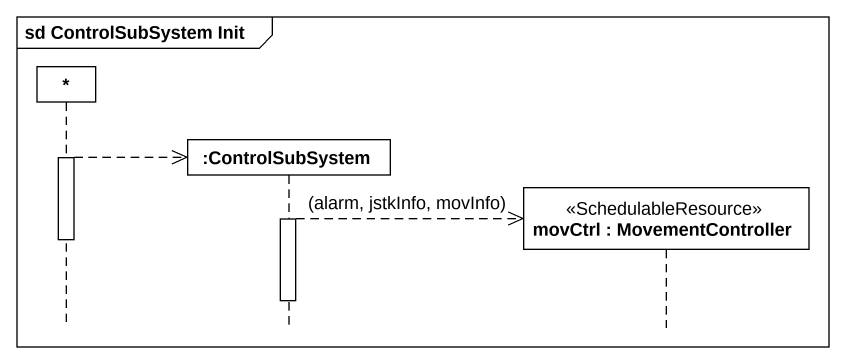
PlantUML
@startuml
mainframe sd ControlSubSystem Init
hide footbox
participant "*" as object1
participant ":ControlSubSystem" as ControlSubSystem
participant "movCtrl : MovementController" as movCtrl <<SchedulableResource>>

activate object1
object1 -->> ControlSubSystem **
activate ControlSubSystem
ControlSubSystem -->> movCtrl ** : (alarm, jstkInfo, movInfo)
deactivate object1
deactivate ControlSubSystem
@enduml
